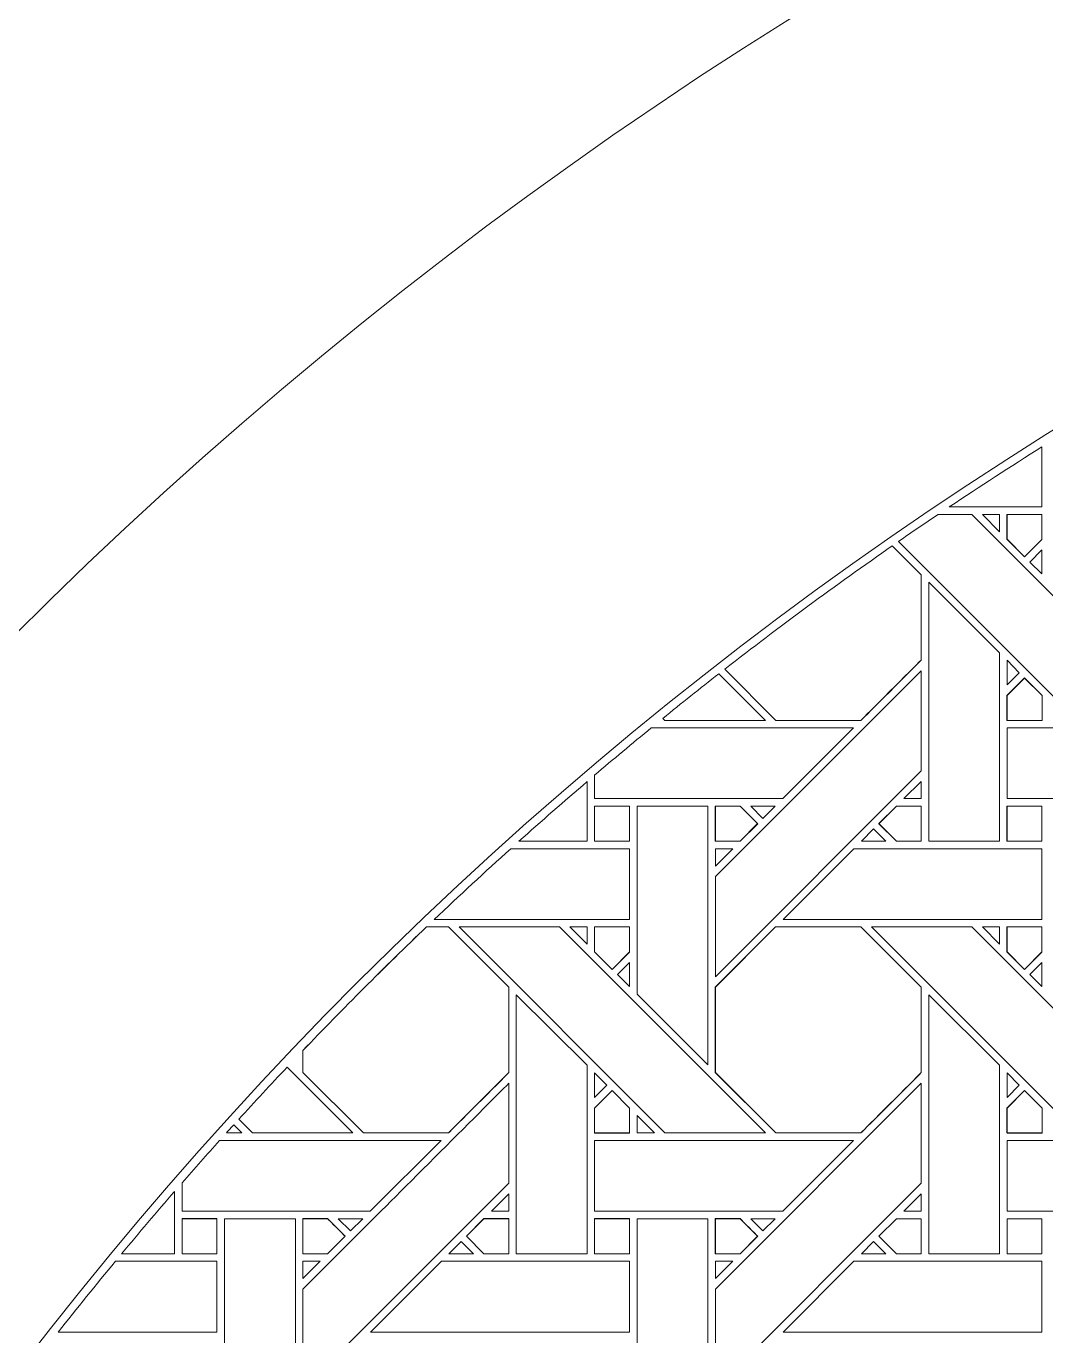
# Model space of a CAD drawing. Header units: inches. Extents: x 2.4 to 22.4, y -0.9 to 19.1.
# Drawn here: x 5.343 to 7.688, y 14.558 to 17.57 of the extents above; entities that cross this region are included whole.
import ezdxf

# ---------------------------------------------------------------- set-up
doc = ezdxf.new("R2010")
doc.units = ezdxf.units.IN
doc.header["$MEASUREMENT"] = 0
doc.layers.add('Design', color=7, linetype='Continuous', lineweight=0)

msp = doc.modelspace()

# ---------------------------------------------------------------- linework, layer by layer
at = {"layer": 'Design'}
for points, knots in [([(12.3829, 19.0948), (6.86, 19.0948), (2.3829, 14.6176), (2.3829, 9.0948), (2.3829, 3.5719), (6.86, -0.9052), (12.3829, -0.9052), (17.9057, -0.9052), (22.3829, 3.5719), (22.3829, 9.0948), (22.3829, 14.6176), (17.9057, 19.0948), (12.3829, 19.0948)], [0, 0, 0, 0, 1, 1, 1, 2, 2, 2, 3, 3, 3, 4, 4, 4, 4]), ([(12.3829, 17.972), (7.4801, 17.972), (3.5056, 13.9975), (3.5056, 9.0948), (3.5056, 4.192), (7.4801, 0.2175), (12.3829, 0.2175), (17.2856, 0.2175), (21.2601, 4.192), (21.2601, 9.0948), (21.2601, 13.9975), (17.2856, 17.972), (12.3829, 17.972)], [0, 0, 0, 0, 1, 1, 1, 2, 2, 2, 3, 3, 3, 4, 4, 4, 4]), ([(7.4661, 16.4643), (7.5365, 16.5113), (7.6075, 16.5573), (7.6792, 16.6023), (7.6792, 16.6023), (7.6792, 16.4643), (7.6792, 16.4643), (7.6792, 16.4643), (7.4661, 16.4643), (7.4661, 16.4643)], [0, 0, 0, 0, 1, 1, 1, 2, 2, 2, 3, 3, 3, 3]), ([(7.4404, 16.4472), (7.4404, 16.4472), (7.5181, 16.4472), (7.5181, 16.4472), (7.5181, 16.4472), (7.9918, 15.9735), (7.9918, 15.9735), (7.9918, 15.9735), (7.7607, 15.9735), (7.7607, 15.9735), (7.7607, 15.9735), (7.3493, 16.385), (7.3493, 16.385), (7.3795, 16.4059), (7.4099, 16.4266), (7.4404, 16.4472)], [0, 0, 0, 0, 1, 1, 1, 2, 2, 2, 3, 3, 3, 4, 4, 4, 5, 5, 5, 5]), ([(7.5817, 16.4471), (7.5817, 16.4471), (7.5817, 16.4073), (7.5817, 16.4073), (7.5817, 16.4073), (7.5422, 16.4471), (7.5422, 16.4471), (7.5422, 16.4471), (7.5817, 16.4471), (7.5817, 16.4471)], [0, 0, 0, 0, 1, 1, 1, 2, 2, 2, 3, 3, 3, 3]), ([(7.6791, 16.3897), (7.6791, 16.3897), (7.6391, 16.3497), (7.6391, 16.3497), (7.6391, 16.3497), (7.5988, 16.3901), (7.5988, 16.3901), (7.5988, 16.3901), (7.5988, 16.4473), (7.5988, 16.4473), (7.5988, 16.4473), (7.6791, 16.4473), (7.6791, 16.4473), (7.6791, 16.4473), (7.6791, 16.3897), (7.6791, 16.3897)], [0, 0, 0, 0, 1, 1, 1, 2, 2, 2, 3, 3, 3, 4, 4, 4, 5, 5, 5, 5]), ([(7.6392, 16.3496), (7.6392, 16.3496), (7.5989, 16.39), (7.5989, 16.39), (7.5989, 16.39), (7.5989, 16.4472), (7.5989, 16.4472), (7.5989, 16.4472), (7.6792, 16.4472), (7.6792, 16.4472), (7.6792, 16.4472), (7.6792, 16.3896), (7.6792, 16.3896), (7.6792, 16.3896), (7.6392, 16.3496), (7.6392, 16.3496)], [0, 0, 0, 0, 1, 1, 1, 2, 2, 2, 3, 3, 3, 4, 4, 4, 5, 5, 5, 5]), ([(7.3351, 16.375), (7.3351, 16.375), (7.4016, 16.3085), (7.4016, 16.3085), (7.4016, 16.3085), (7.4016, 16.1123), (7.4016, 16.1123), (7.3838, 16.0944), (7.2719, 15.9827), (7.2629, 15.9736), (7.2629, 15.9736), (7.0672, 15.9736), (7.0672, 15.9736), (7.0672, 15.9736), (6.9496, 16.0912), (6.9496, 16.0912), (7.0757, 16.1894), (7.2042, 16.284), (7.3351, 16.375)], [0, 0, 0, 0, 1, 1, 1, 2, 2, 2, 3, 3, 3, 4, 4, 4, 5, 5, 5, 6, 6, 6, 6]), ([(7.3351, 16.375), (7.3351, 16.375), (7.4017, 16.3084), (7.4017, 16.3084), (7.4017, 16.3084), (7.4017, 16.1122), (7.4017, 16.1122), (7.3839, 16.0943), (7.272, 15.9825), (7.263, 15.9735), (7.263, 15.9735), (7.0673, 15.9735), (7.0673, 15.9735), (7.0673, 15.9735), (6.9496, 16.0912), (6.9496, 16.0912), (7.0757, 16.1894), (7.2042, 16.284), (7.3351, 16.375)], [0, 0, 0, 0, 1, 1, 1, 2, 2, 2, 3, 3, 3, 4, 4, 4, 5, 5, 5, 6, 6, 6, 6]), ([(7.6792, 16.3653), (7.6792, 16.3653), (7.6792, 16.3102), (7.6792, 16.3102), (7.6792, 16.3102), (7.6514, 16.3375), (7.6514, 16.3375), (7.6514, 16.3375), (7.6792, 16.3653), (7.6792, 16.3653)], [0, 0, 0, 0, 1, 1, 1, 2, 2, 2, 3, 3, 3, 3]), ([(7.4188, 15.6955), (7.4188, 15.6955), (7.4188, 16.2913), (7.4188, 16.2913), (7.4188, 16.2913), (7.5816, 16.1292), (7.5816, 16.1292), (7.5816, 16.1292), (7.5816, 15.6955), (7.5816, 15.6955), (7.5816, 15.6955), (7.4188, 15.6955), (7.4188, 15.6955)], [0, 0, 0, 0, 1, 1, 1, 2, 2, 2, 3, 3, 3, 4, 4, 4, 4]), ([(7.5989, 16.0549), (7.5989, 16.0549), (7.5989, 16.1117), (7.5989, 16.1117), (7.5989, 16.1117), (7.6271, 16.0831), (7.6271, 16.0831), (7.6271, 16.0831), (7.5989, 16.0549), (7.5989, 16.0549)], [0, 0, 0, 0, 1, 1, 1, 2, 2, 2, 3, 3, 3, 3]), ([(7.4017, 16.0878), (7.4017, 16.0878), (7.4017, 15.8577), (7.4017, 15.8577), (7.4017, 15.8577), (6.928, 15.3841), (6.928, 15.3841), (6.928, 15.3841), (6.928, 15.6142), (6.928, 15.6142), (6.928, 15.6142), (7.4017, 16.0878), (7.4017, 16.0878)], [0, 0, 0, 0, 1, 1, 1, 2, 2, 2, 3, 3, 3, 4, 4, 4, 4]), ([(6.9359, 16.0806), (6.9359, 16.0806), (7.043, 15.9735), (7.043, 15.9735), (7.043, 15.9735), (6.812, 15.9735), (6.812, 15.9735), (6.812, 15.9735), (6.8074, 15.9781), (6.8074, 15.9781), (6.85, 16.0127), (6.8928, 16.0469), (6.9359, 16.0806)], [0, 0, 0, 0, 1, 1, 1, 2, 2, 2, 3, 3, 3, 4, 4, 4, 4]), ([(7.6795, 15.9734), (7.6795, 15.9734), (7.5988, 15.9734), (7.5988, 15.9734), (7.5988, 15.9734), (7.5988, 16.0307), (7.5988, 16.0307), (7.5988, 16.0307), (7.6391, 16.071), (7.6391, 16.071), (7.6391, 16.071), (7.6795, 16.0307), (7.6795, 16.0307), (7.6795, 16.0307), (7.6795, 15.9734), (7.6795, 15.9734)], [0, 0, 0, 0, 1, 1, 1, 2, 2, 2, 3, 3, 3, 4, 4, 4, 5, 5, 5, 5]), ([(7.6392, 16.0709), (7.6392, 16.0709), (7.6796, 16.0306), (7.6796, 16.0306), (7.6796, 16.0306), (7.6796, 15.9733), (7.6796, 15.9733), (7.6796, 15.9733), (7.5989, 15.9733), (7.5989, 15.9733), (7.5989, 15.9733), (7.5989, 16.0306), (7.5989, 16.0306), (7.5989, 16.0306), (7.6392, 16.0709), (7.6392, 16.0709)], [0, 0, 0, 0, 1, 1, 1, 2, 2, 2, 3, 3, 3, 4, 4, 4, 5, 5, 5, 5]), ([(6.7806, 15.9562), (6.7806, 15.9562), (7.2459, 15.9562), (7.2459, 15.9562), (7.2459, 15.9562), (7.0832, 15.7936), (7.0832, 15.7936), (7.0832, 15.7936), (6.6502, 15.7936), (6.6502, 15.7936), (6.6502, 15.7936), (6.6502, 15.8474), (6.6502, 15.8474), (6.6933, 15.8841), (6.7368, 15.9204), (6.7806, 15.9562)], [0, 0, 0, 0, 1, 1, 1, 2, 2, 2, 3, 3, 3, 4, 4, 4, 5, 5, 5, 5]), ([(8.1946, 15.9562), (8.1946, 15.9562), (8.0319, 15.7936), (8.0319, 15.7936), (8.0319, 15.7936), (7.5989, 15.7936), (7.5989, 15.7936), (7.5989, 15.7936), (7.5989, 15.9562), (7.5989, 15.9562), (7.5989, 15.9562), (8.1946, 15.9562), (8.1946, 15.9562)], [0, 0, 0, 0, 1, 1, 1, 2, 2, 2, 3, 3, 3, 4, 4, 4, 4]), ([(6.6329, 15.8326), (6.6329, 15.8326), (6.6329, 15.6955), (6.6329, 15.6955), (6.6329, 15.6955), (6.4764, 15.6955), (6.4764, 15.6955), (6.5281, 15.7418), (6.5802, 15.7875), (6.6329, 15.8326)], [0, 0, 0, 0, 1, 1, 1, 2, 2, 2, 3, 3, 3, 3]), ([(7.3619, 15.7936), (7.3619, 15.7936), (7.4017, 15.8333), (7.4017, 15.8333), (7.4017, 15.8333), (7.4017, 15.7936), (7.4017, 15.7936), (7.4017, 15.7936), (7.3619, 15.7936), (7.3619, 15.7936)], [0, 0, 0, 0, 1, 1, 1, 2, 2, 2, 3, 3, 3, 3]), ([(6.7303, 15.6956), (6.7303, 15.6956), (6.6501, 15.6956), (6.6501, 15.6956), (6.6501, 15.6956), (6.6501, 15.7764), (6.6501, 15.7764), (6.6501, 15.7764), (6.7303, 15.7764), (6.7303, 15.7764), (6.7303, 15.7764), (6.7303, 15.6956), (6.7303, 15.6956)], [0, 0, 0, 0, 1, 1, 1, 2, 2, 2, 3, 3, 3, 4, 4, 4, 4]), ([(6.7304, 15.6955), (6.7304, 15.6955), (6.6502, 15.6955), (6.6502, 15.6955), (6.6502, 15.6955), (6.6502, 15.7763), (6.6502, 15.7763), (6.6502, 15.7763), (6.7304, 15.7763), (6.7304, 15.7763), (6.7304, 15.7763), (6.7304, 15.6955), (6.7304, 15.6955)], [0, 0, 0, 0, 1, 1, 1, 2, 2, 2, 3, 3, 3, 4, 4, 4, 4]), ([(6.748, 15.3441), (6.748, 15.3441), (6.748, 15.7763), (6.748, 15.7763), (6.748, 15.7763), (6.9109, 15.7763), (6.9109, 15.7763), (6.9109, 15.7763), (6.9109, 15.1812), (6.9109, 15.1812), (6.9109, 15.1812), (6.748, 15.3441), (6.748, 15.3441)], [0, 0, 0, 0, 1, 1, 1, 2, 2, 2, 3, 3, 3, 4, 4, 4, 4]), ([(6.9279, 15.6956), (6.9279, 15.6956), (6.9279, 15.7764), (6.9279, 15.7764), (6.9279, 15.7764), (6.985, 15.7764), (6.985, 15.7764), (6.9901, 15.7713), (7.0209, 15.7405), (7.0253, 15.7361), (7.0253, 15.7361), (6.9849, 15.6956), (6.9849, 15.6956), (6.9849, 15.6956), (6.9279, 15.6956), (6.9279, 15.6956)], [0, 0, 0, 0, 1, 1, 1, 2, 2, 2, 3, 3, 3, 4, 4, 4, 5, 5, 5, 5]), ([(7.0103, 15.7511), (7.0103, 15.7511), (7.0254, 15.7359), (7.0254, 15.7359), (7.0254, 15.7359), (6.985, 15.6955), (6.985, 15.6955), (6.985, 15.6955), (6.928, 15.6955), (6.928, 15.6955), (6.928, 15.6955), (6.928, 15.7763), (6.928, 15.7763), (6.928, 15.7763), (6.9851, 15.7763), (6.9851, 15.7763), (6.9906, 15.7708), (7.0008, 15.7606), (7.0103, 15.7511)], [0, 0, 0, 0, 1, 1, 1, 2, 2, 2, 3, 3, 3, 4, 4, 4, 5, 5, 5, 6, 6, 6, 6]), ([(7.0095, 15.7763), (7.0095, 15.7763), (7.0659, 15.7763), (7.0659, 15.7763), (7.0659, 15.7763), (7.0376, 15.7481), (7.0376, 15.7481), (7.0376, 15.7481), (7.0095, 15.7763), (7.0095, 15.7763)], [0, 0, 0, 0, 1, 1, 1, 2, 2, 2, 3, 3, 3, 3]), ([(7.4016, 15.6956), (7.4016, 15.6956), (7.3445, 15.6956), (7.3445, 15.6956), (7.3445, 15.6956), (7.3041, 15.736), (7.3041, 15.736), (7.3041, 15.736), (7.3446, 15.7764), (7.3446, 15.7764), (7.3446, 15.7764), (7.4016, 15.7764), (7.4016, 15.7764), (7.4016, 15.7764), (7.4016, 15.6956), (7.4016, 15.6956)], [0, 0, 0, 0, 1, 1, 1, 2, 2, 2, 3, 3, 3, 4, 4, 4, 5, 5, 5, 5]), ([(7.4017, 15.7763), (7.4017, 15.7763), (7.4017, 15.6955), (7.4017, 15.6955), (7.4017, 15.6955), (7.3446, 15.6955), (7.3446, 15.6955), (7.3446, 15.6955), (7.3042, 15.7359), (7.3042, 15.7359), (7.3042, 15.7359), (7.3447, 15.7763), (7.3447, 15.7763), (7.3447, 15.7763), (7.4017, 15.7763), (7.4017, 15.7763)], [0, 0, 0, 0, 1, 1, 1, 2, 2, 2, 3, 3, 3, 4, 4, 4, 5, 5, 5, 5]), ([(7.6791, 15.6956), (7.6791, 15.6956), (7.5988, 15.6956), (7.5988, 15.6956), (7.5988, 15.6956), (7.5988, 15.7764), (7.5988, 15.7764), (7.5988, 15.7764), (7.6791, 15.7764), (7.6791, 15.7764), (7.6791, 15.7764), (7.6791, 15.6956), (7.6791, 15.6956)], [0, 0, 0, 0, 1, 1, 1, 2, 2, 2, 3, 3, 3, 4, 4, 4, 4]), ([(7.6792, 15.7763), (7.6792, 15.7763), (7.6792, 15.6955), (7.6792, 15.6955), (7.6792, 15.6955), (7.5989, 15.6955), (7.5989, 15.6955), (7.5989, 15.6955), (7.5989, 15.7763), (7.5989, 15.7763), (7.5989, 15.7763), (7.6792, 15.7763), (7.6792, 15.7763)], [0, 0, 0, 0, 1, 1, 1, 2, 2, 2, 3, 3, 3, 4, 4, 4, 4]), ([(7.3204, 15.6955), (7.3204, 15.6955), (7.2639, 15.6955), (7.2639, 15.6955), (7.2639, 15.6955), (7.2921, 15.7238), (7.2921, 15.7238), (7.2921, 15.7238), (7.3204, 15.6955), (7.3204, 15.6955)], [0, 0, 0, 0, 1, 1, 1, 2, 2, 2, 3, 3, 3, 3]), ([(6.7304, 15.6784), (6.7304, 15.6784), (6.7304, 15.5155), (6.7304, 15.5155), (6.7304, 15.5155), (6.2814, 15.5155), (6.2814, 15.5155), (6.3394, 15.5707), (6.3981, 15.6249), (6.4573, 15.6784), (6.4573, 15.6784), (6.7304, 15.6784), (6.7304, 15.6784)], [0, 0, 0, 0, 1, 1, 1, 2, 2, 2, 3, 3, 3, 4, 4, 4, 4]), ([(6.9679, 15.6784), (6.9679, 15.6784), (6.928, 15.6385), (6.928, 15.6385), (6.928, 15.6385), (6.928, 15.6784), (6.928, 15.6784), (6.928, 15.6784), (6.9679, 15.6784), (6.9679, 15.6784)], [0, 0, 0, 0, 1, 1, 1, 2, 2, 2, 3, 3, 3, 3]), ([(7.6792, 15.6784), (7.6792, 15.6784), (7.6792, 15.5155), (7.6792, 15.5155), (7.6792, 15.5155), (7.0839, 15.5155), (7.0839, 15.5155), (7.0839, 15.5155), (7.2467, 15.6784), (7.2467, 15.6784), (7.2467, 15.6784), (7.6792, 15.6784), (7.6792, 15.6784)], [0, 0, 0, 0, 1, 1, 1, 2, 2, 2, 3, 3, 3, 4, 4, 4, 4]), ([(6.1197, 15.3579), (6.1672, 15.4054), (6.2152, 15.4522), (6.2636, 15.4985), (6.2636, 15.4985), (6.3141, 15.4985), (6.3141, 15.4985), (6.3141, 15.4985), (6.4528, 15.3598), (6.4528, 15.3598), (6.4528, 15.3598), (6.4528, 15.1636), (6.4528, 15.1636), (6.435, 15.1457), (6.3231, 15.0339), (6.3141, 15.0249), (6.3141, 15.0249), (6.1184, 15.0249), (6.1184, 15.0249), (6.1184, 15.0249), (5.9792, 15.1641), (5.9792, 15.1641), (5.9792, 15.1641), (5.9792, 15.2141), (5.9792, 15.2141), (6.0255, 15.2625), (6.0723, 15.3104), (6.1197, 15.3579)], [0, 0, 0, 0, 1, 1, 1, 2, 2, 2, 3, 3, 3, 4, 4, 4, 5, 5, 5, 6, 6, 6, 7, 7, 7, 8, 8, 8, 9, 9, 9, 9]), ([(5.9793, 15.2142), (6.0255, 15.2625), (6.0723, 15.3105), (6.1197, 15.3579), (6.1672, 15.4053), (6.2151, 15.4521), (6.2635, 15.4984), (6.2635, 15.4984), (6.3142, 15.4984), (6.3142, 15.4984), (6.3142, 15.4984), (6.453, 15.3597), (6.453, 15.3597), (6.453, 15.3597), (6.453, 15.1635), (6.453, 15.1635), (6.4352, 15.1456), (6.3233, 15.0338), (6.3143, 15.0248), (6.3143, 15.0248), (6.1185, 15.0248), (6.1185, 15.0248), (6.1185, 15.0248), (5.9793, 15.164), (5.9793, 15.164), (5.9793, 15.164), (5.9793, 15.2142), (5.9793, 15.2142)], [0, 0, 0, 0, 1, 1, 1, 2, 2, 2, 3, 3, 3, 4, 4, 4, 5, 5, 5, 6, 6, 6, 7, 7, 7, 8, 8, 8, 9, 9, 9, 9]), ([(7.043, 15.0248), (7.043, 15.0248), (6.812, 15.0248), (6.812, 15.0248), (6.812, 15.0248), (6.3385, 15.4984), (6.3385, 15.4984), (6.3385, 15.4984), (6.5694, 15.4984), (6.5694, 15.4984), (6.5694, 15.4984), (7.043, 15.0248), (7.043, 15.0248)], [0, 0, 0, 0, 1, 1, 1, 2, 2, 2, 3, 3, 3, 4, 4, 4, 4]), ([(6.5935, 15.4984), (6.5935, 15.4984), (6.633, 15.4984), (6.633, 15.4984), (6.633, 15.4984), (6.633, 15.4586), (6.633, 15.4586), (6.633, 15.4586), (6.5935, 15.4984), (6.5935, 15.4984)], [0, 0, 0, 0, 1, 1, 1, 2, 2, 2, 3, 3, 3, 3]), ([(6.7303, 15.4985), (6.7303, 15.4985), (6.7303, 15.4409), (6.7303, 15.4409), (6.7303, 15.4409), (6.6904, 15.401), (6.6904, 15.401), (6.6904, 15.401), (6.65, 15.4413), (6.65, 15.4413), (6.65, 15.4413), (6.65, 15.4985), (6.65, 15.4985), (6.65, 15.4985), (6.7303, 15.4985), (6.7303, 15.4985)], [0, 0, 0, 0, 1, 1, 1, 2, 2, 2, 3, 3, 3, 4, 4, 4, 5, 5, 5, 5]), ([(6.6905, 15.4009), (6.6905, 15.4009), (6.6502, 15.4412), (6.6502, 15.4412), (6.6502, 15.4412), (6.6502, 15.4984), (6.6502, 15.4984), (6.6502, 15.4984), (6.7304, 15.4984), (6.7304, 15.4984), (6.7304, 15.4984), (6.7304, 15.4408), (6.7304, 15.4408), (6.7304, 15.4408), (6.6905, 15.4009), (6.6905, 15.4009)], [0, 0, 0, 0, 1, 1, 1, 2, 2, 2, 3, 3, 3, 4, 4, 4, 5, 5, 5, 5]), ([(7.0666, 15.4985), (7.0666, 15.4985), (7.2628, 15.4985), (7.2628, 15.4985), (7.2628, 15.4985), (7.4016, 15.3598), (7.4016, 15.3598), (7.4016, 15.3598), (7.4016, 15.1636), (7.4016, 15.1636), (7.3838, 15.1457), (7.2719, 15.0339), (7.2629, 15.0249), (7.2629, 15.0249), (7.0672, 15.0249), (7.0672, 15.0249), (7.0672, 15.0249), (6.9279, 15.1641), (6.9279, 15.1641), (6.9279, 15.1641), (6.9279, 15.3598), (6.9279, 15.3598), (6.9279, 15.3598), (7.0666, 15.4985), (7.0666, 15.4985)], [0, 0, 0, 0, 1, 1, 1, 2, 2, 2, 3, 3, 3, 4, 4, 4, 5, 5, 5, 6, 6, 6, 7, 7, 7, 8, 8, 8, 8]), ([(7.0667, 15.4984), (7.0667, 15.4984), (7.2629, 15.4984), (7.2629, 15.4984), (7.2629, 15.4984), (7.4017, 15.3597), (7.4017, 15.3597), (7.4017, 15.3597), (7.4017, 15.1635), (7.4017, 15.1635), (7.3836, 15.1452), (7.2717, 15.0335), (7.263, 15.0248), (7.263, 15.0248), (7.0673, 15.0248), (7.0673, 15.0248), (7.0673, 15.0248), (6.928, 15.164), (6.928, 15.164), (6.928, 15.164), (6.928, 15.3597), (6.928, 15.3597), (6.928, 15.3597), (7.0667, 15.4984), (7.0667, 15.4984)], [0, 0, 0, 0, 1, 1, 1, 2, 2, 2, 3, 3, 3, 4, 4, 4, 5, 5, 5, 6, 6, 6, 7, 7, 7, 8, 8, 8, 8]), ([(7.5181, 15.4984), (7.5181, 15.4984), (7.9918, 15.0248), (7.9918, 15.0248), (7.9918, 15.0248), (7.7607, 15.0248), (7.7607, 15.0248), (7.7607, 15.0248), (7.2872, 15.4984), (7.2872, 15.4984), (7.2872, 15.4984), (7.5181, 15.4984), (7.5181, 15.4984)], [0, 0, 0, 0, 1, 1, 1, 2, 2, 2, 3, 3, 3, 4, 4, 4, 4]), ([(7.5817, 15.4984), (7.5817, 15.4984), (7.5817, 15.4586), (7.5817, 15.4586), (7.5817, 15.4586), (7.5422, 15.4984), (7.5422, 15.4984), (7.5422, 15.4984), (7.5817, 15.4984), (7.5817, 15.4984)], [0, 0, 0, 0, 1, 1, 1, 2, 2, 2, 3, 3, 3, 3]), ([(7.6791, 15.4985), (7.6791, 15.4985), (7.6791, 15.4409), (7.6791, 15.4409), (7.6791, 15.4409), (7.6391, 15.401), (7.6391, 15.401), (7.6391, 15.401), (7.5988, 15.4413), (7.5988, 15.4413), (7.5988, 15.4413), (7.5988, 15.4985), (7.5988, 15.4985), (7.5988, 15.4985), (7.6791, 15.4985), (7.6791, 15.4985)], [0, 0, 0, 0, 1, 1, 1, 2, 2, 2, 3, 3, 3, 4, 4, 4, 5, 5, 5, 5]), ([(7.6392, 15.4009), (7.6392, 15.4009), (7.5989, 15.4412), (7.5989, 15.4412), (7.5989, 15.4412), (7.5989, 15.4984), (7.5989, 15.4984), (7.5989, 15.4984), (7.6792, 15.4984), (7.6792, 15.4984), (7.6792, 15.4984), (7.6792, 15.4408), (7.6792, 15.4408), (7.6792, 15.4408), (7.6392, 15.4009), (7.6392, 15.4009)], [0, 0, 0, 0, 1, 1, 1, 2, 2, 2, 3, 3, 3, 4, 4, 4, 5, 5, 5, 5]), ([(6.7304, 15.4166), (6.7304, 15.4166), (6.7304, 15.3614), (6.7304, 15.3614), (6.7304, 15.3614), (6.7027, 15.3888), (6.7027, 15.3888), (6.7027, 15.3888), (6.7304, 15.4166), (6.7304, 15.4166)], [0, 0, 0, 0, 1, 1, 1, 2, 2, 2, 3, 3, 3, 3]), ([(7.6792, 15.4166), (7.6792, 15.4166), (7.6792, 15.3614), (7.6792, 15.3614), (7.6792, 15.3614), (7.6514, 15.3888), (7.6514, 15.3888), (7.6514, 15.3888), (7.6792, 15.4166), (7.6792, 15.4166)], [0, 0, 0, 0, 1, 1, 1, 2, 2, 2, 3, 3, 3, 3]), ([(6.4701, 14.7468), (6.4701, 14.7468), (6.4701, 15.3426), (6.4701, 15.3426), (6.4701, 15.3426), (6.6329, 15.1805), (6.6329, 15.1805), (6.6329, 15.1805), (6.6329, 14.7468), (6.6329, 14.7468), (6.6329, 14.7468), (6.4701, 14.7468), (6.4701, 14.7468)], [0, 0, 0, 0, 1, 1, 1, 2, 2, 2, 3, 3, 3, 4, 4, 4, 4]), ([(7.4188, 14.7468), (7.4188, 14.7468), (7.4188, 15.3426), (7.4188, 15.3426), (7.4188, 15.3426), (7.5816, 15.1805), (7.5816, 15.1805), (7.5816, 15.1805), (7.5816, 14.7468), (7.5816, 14.7468), (7.5816, 14.7468), (7.4188, 14.7468), (7.4188, 14.7468)], [0, 0, 0, 0, 1, 1, 1, 2, 2, 2, 3, 3, 3, 4, 4, 4, 4]), ([(5.9431, 15.176), (5.9431, 15.176), (6.0943, 15.0248), (6.0943, 15.0248), (6.0943, 15.0248), (5.8633, 15.0248), (5.8633, 15.0248), (5.8633, 15.0248), (5.8318, 15.0563), (5.8318, 15.0563), (5.8685, 15.0965), (5.9056, 15.1364), (5.9431, 15.176)], [0, 0, 0, 0, 1, 1, 1, 2, 2, 2, 3, 3, 3, 4, 4, 4, 4]), ([(6.6502, 15.1062), (6.6502, 15.1062), (6.6502, 15.163), (6.6502, 15.163), (6.6502, 15.163), (6.6784, 15.1344), (6.6784, 15.1344), (6.6784, 15.1344), (6.6502, 15.1062), (6.6502, 15.1062)], [0, 0, 0, 0, 1, 1, 1, 2, 2, 2, 3, 3, 3, 3]), ([(7.5989, 15.1062), (7.5989, 15.1062), (7.5989, 15.163), (7.5989, 15.163), (7.5989, 15.163), (7.6271, 15.1344), (7.6271, 15.1344), (7.6271, 15.1344), (7.5989, 15.1062), (7.5989, 15.1062)], [0, 0, 0, 0, 1, 1, 1, 2, 2, 2, 3, 3, 3, 3]), ([(6.1157, 14.8019), (6.1652, 14.8511), (6.3975, 15.0836), (6.453, 15.139), (6.453, 15.139), (6.453, 14.909), (6.453, 14.909), (6.453, 14.909), (5.9793, 14.4354), (5.9793, 14.4354), (5.9793, 14.4354), (5.9793, 14.6655), (5.9793, 14.6655), (5.9793, 14.6655), (6.1157, 14.8019), (6.1157, 14.8019)], [0, 0, 0, 0, 1, 1, 1, 2, 2, 2, 3, 3, 3, 4, 4, 4, 5, 5, 5, 5]), ([(6.6501, 15.0247), (6.6501, 15.0247), (6.6501, 15.0819), (6.6501, 15.0819), (6.6501, 15.0819), (6.6904, 15.1223), (6.6904, 15.1223), (6.6904, 15.1223), (6.7307, 15.0819), (6.7307, 15.0819), (6.7307, 15.0819), (6.7307, 15.0247), (6.7307, 15.0247), (6.7307, 15.0247), (6.6501, 15.0247), (6.6501, 15.0247)], [0, 0, 0, 0, 1, 1, 1, 2, 2, 2, 3, 3, 3, 4, 4, 4, 5, 5, 5, 5]), ([(6.6905, 15.1222), (6.6905, 15.1222), (6.7308, 15.0818), (6.7308, 15.0818), (6.7308, 15.0818), (6.7308, 15.0245), (6.7308, 15.0245), (6.7308, 15.0245), (6.6502, 15.0245), (6.6502, 15.0245), (6.6502, 15.0245), (6.6502, 15.0818), (6.6502, 15.0818), (6.6502, 15.0818), (6.6905, 15.1222), (6.6905, 15.1222)], [0, 0, 0, 0, 1, 1, 1, 2, 2, 2, 3, 3, 3, 4, 4, 4, 5, 5, 5, 5]), ([(7.4017, 14.909), (7.4017, 14.909), (6.928, 14.4354), (6.928, 14.4354), (6.928, 14.4354), (6.928, 14.6654), (6.928, 14.6654), (6.928, 14.6654), (7.4017, 15.139), (7.4017, 15.139), (7.4017, 15.139), (7.4017, 14.909), (7.4017, 14.909)], [0, 0, 0, 0, 1, 1, 1, 2, 2, 2, 3, 3, 3, 4, 4, 4, 4]), ([(7.6795, 15.0819), (7.6795, 15.0819), (7.6795, 15.0247), (7.6795, 15.0247), (7.6795, 15.0247), (7.5988, 15.0247), (7.5988, 15.0247), (7.5988, 15.0247), (7.5988, 15.0819), (7.5988, 15.0819), (7.5988, 15.0819), (7.6391, 15.1223), (7.6391, 15.1223), (7.6391, 15.1223), (7.6795, 15.0819), (7.6795, 15.0819)], [0, 0, 0, 0, 1, 1, 1, 2, 2, 2, 3, 3, 3, 4, 4, 4, 5, 5, 5, 5]), ([(7.6392, 15.1222), (7.6392, 15.1222), (7.6796, 15.0818), (7.6796, 15.0818), (7.6796, 15.0818), (7.6796, 15.0245), (7.6796, 15.0245), (7.6796, 15.0245), (7.5989, 15.0245), (7.5989, 15.0245), (7.5989, 15.0245), (7.5989, 15.0818), (7.5989, 15.0818), (7.5989, 15.0818), (7.6392, 15.1222), (7.6392, 15.1222)], [0, 0, 0, 0, 1, 1, 1, 2, 2, 2, 3, 3, 3, 4, 4, 4, 5, 5, 5, 5]), ([(6.7481, 15.0248), (6.7481, 15.0248), (6.7481, 15.0646), (6.7481, 15.0646), (6.7481, 15.0646), (6.7878, 15.0248), (6.7878, 15.0248), (6.7878, 15.0248), (6.7481, 15.0248), (6.7481, 15.0248)], [0, 0, 0, 0, 1, 1, 1, 2, 2, 2, 3, 3, 3, 3]), ([(5.8202, 15.0437), (5.8202, 15.0437), (5.8391, 15.0248), (5.8391, 15.0248), (5.8391, 15.0248), (5.8033, 15.0248), (5.8033, 15.0248), (5.8089, 15.031), (5.8145, 15.0374), (5.8202, 15.0437)], [0, 0, 0, 0, 1, 1, 1, 2, 2, 2, 3, 3, 3, 3]), ([(5.7878, 15.0075), (5.7878, 15.0075), (6.2972, 15.0075), (6.2972, 15.0075), (6.2972, 15.0075), (6.1344, 14.8448), (6.1344, 14.8448), (6.1344, 14.8448), (5.7015, 14.8448), (5.7015, 14.8448), (5.7015, 14.8448), (5.7015, 14.9101), (5.7015, 14.9101), (5.73, 14.9427), (5.7588, 14.9752), (5.7878, 15.0075)], [0, 0, 0, 0, 1, 1, 1, 2, 2, 2, 3, 3, 3, 4, 4, 4, 5, 5, 5, 5]), ([(7.2459, 15.0075), (7.2459, 15.0075), (7.0831, 14.8448), (7.0831, 14.8448), (7.0831, 14.8448), (6.6502, 14.8448), (6.6502, 14.8448), (6.6502, 14.8448), (6.6502, 15.0075), (6.6502, 15.0075), (6.6502, 15.0075), (7.2459, 15.0075), (7.2459, 15.0075)], [0, 0, 0, 0, 1, 1, 1, 2, 2, 2, 3, 3, 3, 4, 4, 4, 4]), ([(8.1946, 15.0075), (8.1946, 15.0075), (8.0319, 14.8448), (8.0319, 14.8448), (8.0319, 14.8448), (7.5989, 14.8448), (7.5989, 14.8448), (7.5989, 14.8448), (7.5989, 15.0075), (7.5989, 15.0075), (7.5989, 15.0075), (8.1946, 15.0075), (8.1946, 15.0075)], [0, 0, 0, 0, 1, 1, 1, 2, 2, 2, 3, 3, 3, 4, 4, 4, 4]), ([(5.6841, 14.8903), (5.6841, 14.8903), (5.6841, 14.7468), (5.6841, 14.7468), (5.6841, 14.7468), (5.5624, 14.7468), (5.5624, 14.7468), (5.6025, 14.795), (5.643, 14.8429), (5.6841, 14.8903)], [0, 0, 0, 0, 1, 1, 1, 2, 2, 2, 3, 3, 3, 3]), ([(6.4132, 14.8449), (6.4132, 14.8449), (6.453, 14.8846), (6.453, 14.8846), (6.453, 14.8846), (6.453, 14.8449), (6.453, 14.8449), (6.453, 14.8449), (6.4132, 14.8449), (6.4132, 14.8449)], [0, 0, 0, 0, 1, 1, 1, 2, 2, 2, 3, 3, 3, 3]), ([(7.3619, 14.8449), (7.3619, 14.8449), (7.4017, 14.8846), (7.4017, 14.8846), (7.4017, 14.8846), (7.4017, 14.8449), (7.4017, 14.8449), (7.4017, 14.8449), (7.3619, 14.8449), (7.3619, 14.8449)], [0, 0, 0, 0, 1, 1, 1, 2, 2, 2, 3, 3, 3, 3]), ([(5.7816, 14.7469), (5.7816, 14.7469), (5.7013, 14.7469), (5.7013, 14.7469), (5.7013, 14.7469), (5.7013, 14.8277), (5.7013, 14.8277), (5.7013, 14.8277), (5.7816, 14.8277), (5.7816, 14.8277), (5.7816, 14.8277), (5.7816, 14.7469), (5.7816, 14.7469)], [0, 0, 0, 0, 1, 1, 1, 2, 2, 2, 3, 3, 3, 4, 4, 4, 4]), ([(5.7817, 14.7468), (5.7817, 14.7468), (5.7015, 14.7468), (5.7015, 14.7468), (5.7015, 14.7468), (5.7015, 14.8276), (5.7015, 14.8276), (5.7015, 14.8276), (5.7817, 14.8276), (5.7817, 14.8276), (5.7817, 14.8276), (5.7817, 14.7468), (5.7817, 14.7468)], [0, 0, 0, 0, 1, 1, 1, 2, 2, 2, 3, 3, 3, 4, 4, 4, 4]), ([(5.7992, 14.3954), (5.7992, 14.3954), (5.7992, 14.8276), (5.7992, 14.8276), (5.7992, 14.8276), (5.9622, 14.8276), (5.9622, 14.8276), (5.9622, 14.8276), (5.9622, 14.2324), (5.9622, 14.2324), (5.9622, 14.2324), (5.7992, 14.3954), (5.7992, 14.3954)], [0, 0, 0, 0, 1, 1, 1, 2, 2, 2, 3, 3, 3, 4, 4, 4, 4]), ([(5.9792, 14.7469), (5.9792, 14.7469), (5.9792, 14.8277), (5.9792, 14.8277), (5.9792, 14.8277), (6.0362, 14.8277), (6.0362, 14.8277), (6.0414, 14.8225), (6.0722, 14.7917), (6.0766, 14.7873), (6.0766, 14.7873), (6.0362, 14.7469), (6.0362, 14.7469), (6.0362, 14.7469), (5.9792, 14.7469), (5.9792, 14.7469)], [0, 0, 0, 0, 1, 1, 1, 2, 2, 2, 3, 3, 3, 4, 4, 4, 5, 5, 5, 5]), ([(6.061, 14.8029), (6.061, 14.8029), (6.0767, 14.7872), (6.0767, 14.7872), (6.0767, 14.7872), (6.0363, 14.7468), (6.0363, 14.7468), (6.0363, 14.7468), (5.9793, 14.7468), (5.9793, 14.7468), (5.9793, 14.7468), (5.9793, 14.8276), (5.9793, 14.8276), (5.9793, 14.8276), (6.0364, 14.8276), (6.0364, 14.8276), (6.0417, 14.8222), (6.0517, 14.8122), (6.061, 14.8029)], [0, 0, 0, 0, 1, 1, 1, 2, 2, 2, 3, 3, 3, 4, 4, 4, 5, 5, 5, 6, 6, 6, 6]), ([(6.0607, 14.8276), (6.0607, 14.8276), (6.1172, 14.8276), (6.1172, 14.8276), (6.1172, 14.8276), (6.0889, 14.7994), (6.0889, 14.7994), (6.0889, 14.7994), (6.0607, 14.8276), (6.0607, 14.8276)], [0, 0, 0, 0, 1, 1, 1, 2, 2, 2, 3, 3, 3, 3]), ([(6.3554, 14.7873), (6.3554, 14.7873), (6.3958, 14.8277), (6.3958, 14.8277), (6.3958, 14.8277), (6.4529, 14.8277), (6.4529, 14.8277), (6.4529, 14.8277), (6.4529, 14.7469), (6.4529, 14.7469), (6.4529, 14.7469), (6.3957, 14.7469), (6.3957, 14.7469), (6.3957, 14.7469), (6.3554, 14.7873), (6.3554, 14.7873)], [0, 0, 0, 0, 1, 1, 1, 2, 2, 2, 3, 3, 3, 4, 4, 4, 5, 5, 5, 5]), ([(6.453, 14.8276), (6.453, 14.8276), (6.453, 14.7468), (6.453, 14.7468), (6.453, 14.7468), (6.3959, 14.7468), (6.3959, 14.7468), (6.3959, 14.7468), (6.3555, 14.7872), (6.3555, 14.7872), (6.3555, 14.7872), (6.3959, 14.8276), (6.3959, 14.8276), (6.3959, 14.8276), (6.453, 14.8276), (6.453, 14.8276)], [0, 0, 0, 0, 1, 1, 1, 2, 2, 2, 3, 3, 3, 4, 4, 4, 5, 5, 5, 5]), ([(6.7303, 14.7469), (6.7303, 14.7469), (6.6501, 14.7469), (6.6501, 14.7469), (6.6501, 14.7469), (6.6501, 14.8277), (6.6501, 14.8277), (6.6501, 14.8277), (6.7303, 14.8277), (6.7303, 14.8277), (6.7303, 14.8277), (6.7303, 14.7469), (6.7303, 14.7469)], [0, 0, 0, 0, 1, 1, 1, 2, 2, 2, 3, 3, 3, 4, 4, 4, 4]), ([(6.7304, 14.8276), (6.7304, 14.8276), (6.7304, 14.7468), (6.7304, 14.7468), (6.7304, 14.7468), (6.6502, 14.7468), (6.6502, 14.7468), (6.6502, 14.7468), (6.6502, 14.8276), (6.6502, 14.8276), (6.6502, 14.8276), (6.7304, 14.8276), (6.7304, 14.8276)], [0, 0, 0, 0, 1, 1, 1, 2, 2, 2, 3, 3, 3, 4, 4, 4, 4]), ([(6.9109, 14.8276), (6.9109, 14.8276), (6.9109, 14.2324), (6.9109, 14.2324), (6.9109, 14.2324), (6.748, 14.3954), (6.748, 14.3954), (6.748, 14.3954), (6.748, 14.8276), (6.748, 14.8276), (6.748, 14.8276), (6.9109, 14.8276), (6.9109, 14.8276)], [0, 0, 0, 0, 1, 1, 1, 2, 2, 2, 3, 3, 3, 4, 4, 4, 4]), ([(6.985, 14.8277), (6.9901, 14.8225), (7.0209, 14.7917), (7.0253, 14.7873), (7.0253, 14.7873), (6.9849, 14.7469), (6.9849, 14.7469), (6.9849, 14.7469), (6.9279, 14.7469), (6.9279, 14.7469), (6.9279, 14.7469), (6.9279, 14.8277), (6.9279, 14.8277), (6.9279, 14.8277), (6.985, 14.8277), (6.985, 14.8277)], [0, 0, 0, 0, 1, 1, 1, 2, 2, 2, 3, 3, 3, 4, 4, 4, 5, 5, 5, 5]), ([(7.0254, 14.7872), (7.0254, 14.7872), (6.985, 14.7468), (6.985, 14.7468), (6.985, 14.7468), (6.928, 14.7468), (6.928, 14.7468), (6.928, 14.7468), (6.928, 14.8276), (6.928, 14.8276), (6.928, 14.8276), (6.9851, 14.8276), (6.9851, 14.8276), (6.9904, 14.8223), (7.0211, 14.7915), (7.0254, 14.7872)], [0, 0, 0, 0, 1, 1, 1, 2, 2, 2, 3, 3, 3, 4, 4, 4, 5, 5, 5, 5]), ([(7.0095, 14.8276), (7.0095, 14.8276), (7.0659, 14.8276), (7.0659, 14.8276), (7.0659, 14.8276), (7.0376, 14.7994), (7.0376, 14.7994), (7.0376, 14.7994), (7.0095, 14.8276), (7.0095, 14.8276)], [0, 0, 0, 0, 1, 1, 1, 2, 2, 2, 3, 3, 3, 3]), ([(7.3041, 14.7873), (7.3041, 14.7873), (7.3446, 14.8276), (7.3446, 14.8276), (7.3446, 14.8276), (7.4016, 14.8276), (7.4016, 14.8276), (7.4016, 14.8276), (7.4016, 14.7468), (7.4016, 14.7468), (7.4016, 14.7468), (7.3445, 14.7468), (7.3445, 14.7468), (7.3445, 14.7468), (7.3041, 14.7873), (7.3041, 14.7873)], [0, 0, 0, 0, 1, 1, 1, 2, 2, 2, 3, 3, 3, 4, 4, 4, 5, 5, 5, 5]), ([(7.4016, 14.8276), (7.4016, 14.8276), (7.4016, 14.7468), (7.4016, 14.7468), (7.4016, 14.7468), (7.3445, 14.7468), (7.3445, 14.7468), (7.3445, 14.7468), (7.3042, 14.7872), (7.3042, 14.7872), (7.3042, 14.7872), (7.3446, 14.8276), (7.3446, 14.8276), (7.3446, 14.8276), (7.4016, 14.8276), (7.4016, 14.8276)], [0, 0, 0, 0, 1, 1, 1, 2, 2, 2, 3, 3, 3, 4, 4, 4, 5, 5, 5, 5]), ([(7.5989, 14.7468), (7.5989, 14.7468), (7.5989, 14.8276), (7.5989, 14.8276), (7.5989, 14.8276), (7.6791, 14.8276), (7.6791, 14.8276), (7.6791, 14.8276), (7.6791, 14.7468), (7.6791, 14.7468), (7.6791, 14.7468), (7.5989, 14.7468), (7.5989, 14.7468)], [0, 0, 0, 0, 1, 1, 1, 2, 2, 2, 3, 3, 3, 4, 4, 4, 4]), ([(7.6791, 14.8276), (7.6791, 14.8276), (7.6791, 14.7468), (7.6791, 14.7468), (7.6791, 14.7468), (7.5989, 14.7468), (7.5989, 14.7468), (7.5989, 14.7468), (7.5989, 14.8276), (7.5989, 14.8276), (7.5989, 14.8276), (7.6791, 14.8276), (7.6791, 14.8276)], [0, 0, 0, 0, 1, 1, 1, 2, 2, 2, 3, 3, 3, 4, 4, 4, 4]), ([(6.3716, 14.7468), (6.3716, 14.7468), (6.3151, 14.7468), (6.3151, 14.7468), (6.3151, 14.7468), (6.3434, 14.775), (6.3434, 14.775), (6.3434, 14.775), (6.3716, 14.7468), (6.3716, 14.7468)], [0, 0, 0, 0, 1, 1, 1, 2, 2, 2, 3, 3, 3, 3]), ([(7.3204, 14.7468), (7.3204, 14.7468), (7.2639, 14.7468), (7.2639, 14.7468), (7.2639, 14.7468), (7.2921, 14.775), (7.2921, 14.775), (7.2921, 14.775), (7.3204, 14.7468), (7.3204, 14.7468)], [0, 0, 0, 0, 1, 1, 1, 2, 2, 2, 3, 3, 3, 3]), ([(5.7817, 14.7296), (5.7817, 14.7296), (5.7817, 14.5668), (5.7817, 14.5668), (5.7817, 14.5668), (5.4167, 14.5668), (5.4167, 14.5668), (5.4598, 14.6216), (5.5036, 14.6758), (5.5481, 14.7296), (5.5481, 14.7296), (5.7817, 14.7296), (5.7817, 14.7296)], [0, 0, 0, 0, 1, 1, 1, 2, 2, 2, 3, 3, 3, 4, 4, 4, 4]), ([(6.0191, 14.7296), (6.0191, 14.7296), (5.9793, 14.6898), (5.9793, 14.6898), (5.9793, 14.6898), (5.9793, 14.7296), (5.9793, 14.7296), (5.9793, 14.7296), (6.0191, 14.7296), (6.0191, 14.7296)], [0, 0, 0, 0, 1, 1, 1, 2, 2, 2, 3, 3, 3, 3]), ([(6.7304, 14.7296), (6.7304, 14.7296), (6.7304, 14.5668), (6.7304, 14.5668), (6.7304, 14.5668), (6.1351, 14.5668), (6.1351, 14.5668), (6.1351, 14.5668), (6.298, 14.7296), (6.298, 14.7296), (6.298, 14.7296), (6.7304, 14.7296), (6.7304, 14.7296)], [0, 0, 0, 0, 1, 1, 1, 2, 2, 2, 3, 3, 3, 4, 4, 4, 4]), ([(6.9679, 14.7296), (6.9679, 14.7296), (6.928, 14.6898), (6.928, 14.6898), (6.928, 14.6898), (6.928, 14.7296), (6.928, 14.7296), (6.928, 14.7296), (6.9679, 14.7296), (6.9679, 14.7296)], [0, 0, 0, 0, 1, 1, 1, 2, 2, 2, 3, 3, 3, 3]), ([(7.6792, 14.7296), (7.6792, 14.7296), (7.6792, 14.5668), (7.6792, 14.5668), (7.6792, 14.5668), (7.0839, 14.5668), (7.0839, 14.5668), (7.0839, 14.5668), (7.2467, 14.7296), (7.2467, 14.7296), (7.2467, 14.7296), (7.6792, 14.7296), (7.6792, 14.7296)], [0, 0, 0, 0, 1, 1, 1, 2, 2, 2, 3, 3, 3, 4, 4, 4, 4])]:
    msp.add_open_spline(points, degree=3, knots=knots, dxfattribs=at)

doc.saveas('drawing.dxf')
